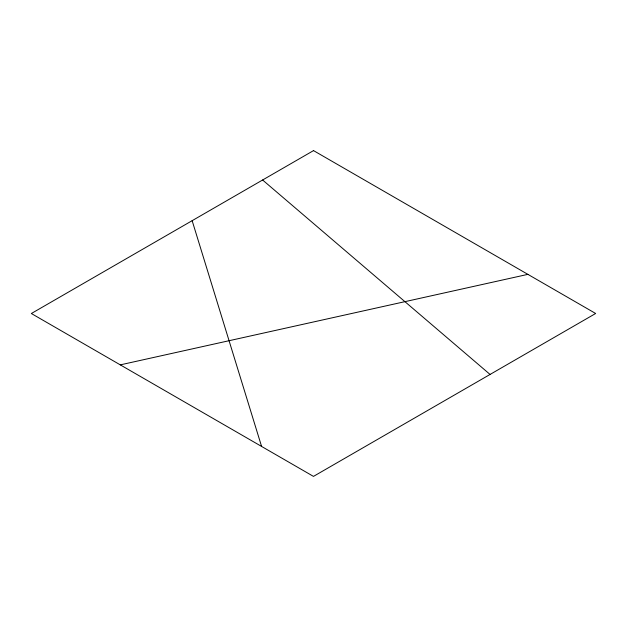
<?xml version="1.0" encoding="UTF-8"?>
<svg xmlns="http://www.w3.org/2000/svg" width="627" height="627" viewBox="0 0 627 627"><rect width="100%" height="100%" fill="white"/><g stroke="black" fill="none" stroke-linecap="round" stroke-linejoin="round"><path stroke-width="0.94" d="M120.298 364.867L527.887 274.36M262.611 179.996L490.063 374.444M192.144 220.68L261.584 446.44M313.524 150.605L31.35 313.516L313.476 476.395L595.65 313.484L313.524 150.605"/></g></svg>
